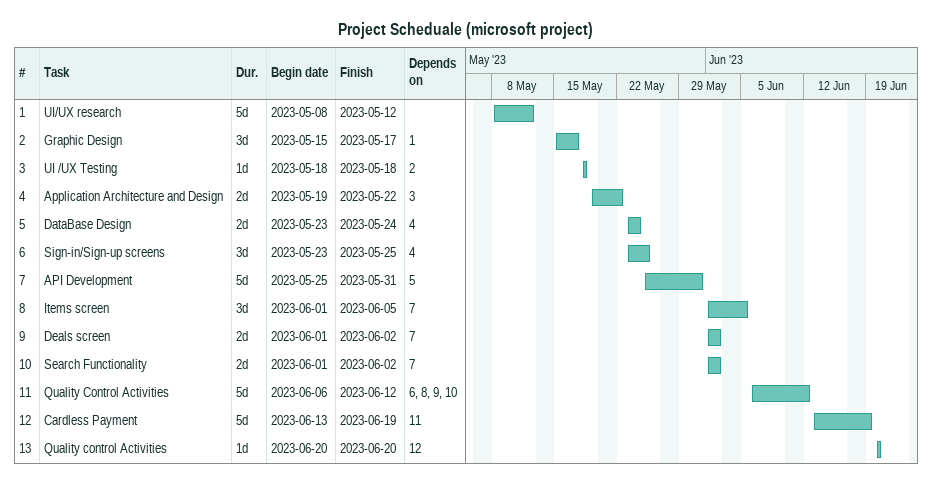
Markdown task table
Project Scheduale (microsoft project)

| ID | Task | Duration | Start | Finish | Predecessors |
|---|---|---|---|---|---|
| 1 | UI/UX research | 5d | 2023-05-08 | 2023-05-12 |  |
| 2 | Graphic Design | 3d | 2023-05-15 | 2023-05-17 | 1 |
| 3 | UI /UX Testing | 1d | 2023-05-18 | 2023-05-18 | 2 |
| 4 | Application Architecture and Design | 2d | 2023-05-19 | 2023-05-22 | 3 |
| 5 | DataBase Design | 2d | 2023-05-23 | 2023-05-24 | 4 |
| 6 | Sign-in/Sign-up screens | 3d | 2023-05-23 | 2023-05-25 | 4 |
| 7 | API Development | 5d | 2023-05-25 | 2023-05-31 | 5 |
| 8 | Items screen | 3d | 2023-06-01 | 2023-06-05 | 7 |
| 9 | Deals screen | 2d | 2023-06-01 | 2023-06-02 | 7 |
| 10 | Search Functionality | 2d | 2023-06-01 | 2023-06-02 | 7 |
| 11 | Quality Control Activities | 5d | 2023-06-06 | 2023-06-12 | 6, 8, 9, 10 |
| 12 | Cardless Payment | 5d | 2023-06-13 | 2023-06-19 | 11 |
| 13 | Quality control Activities | 1d | 2023-06-20 | 2023-06-20 | 12 |
